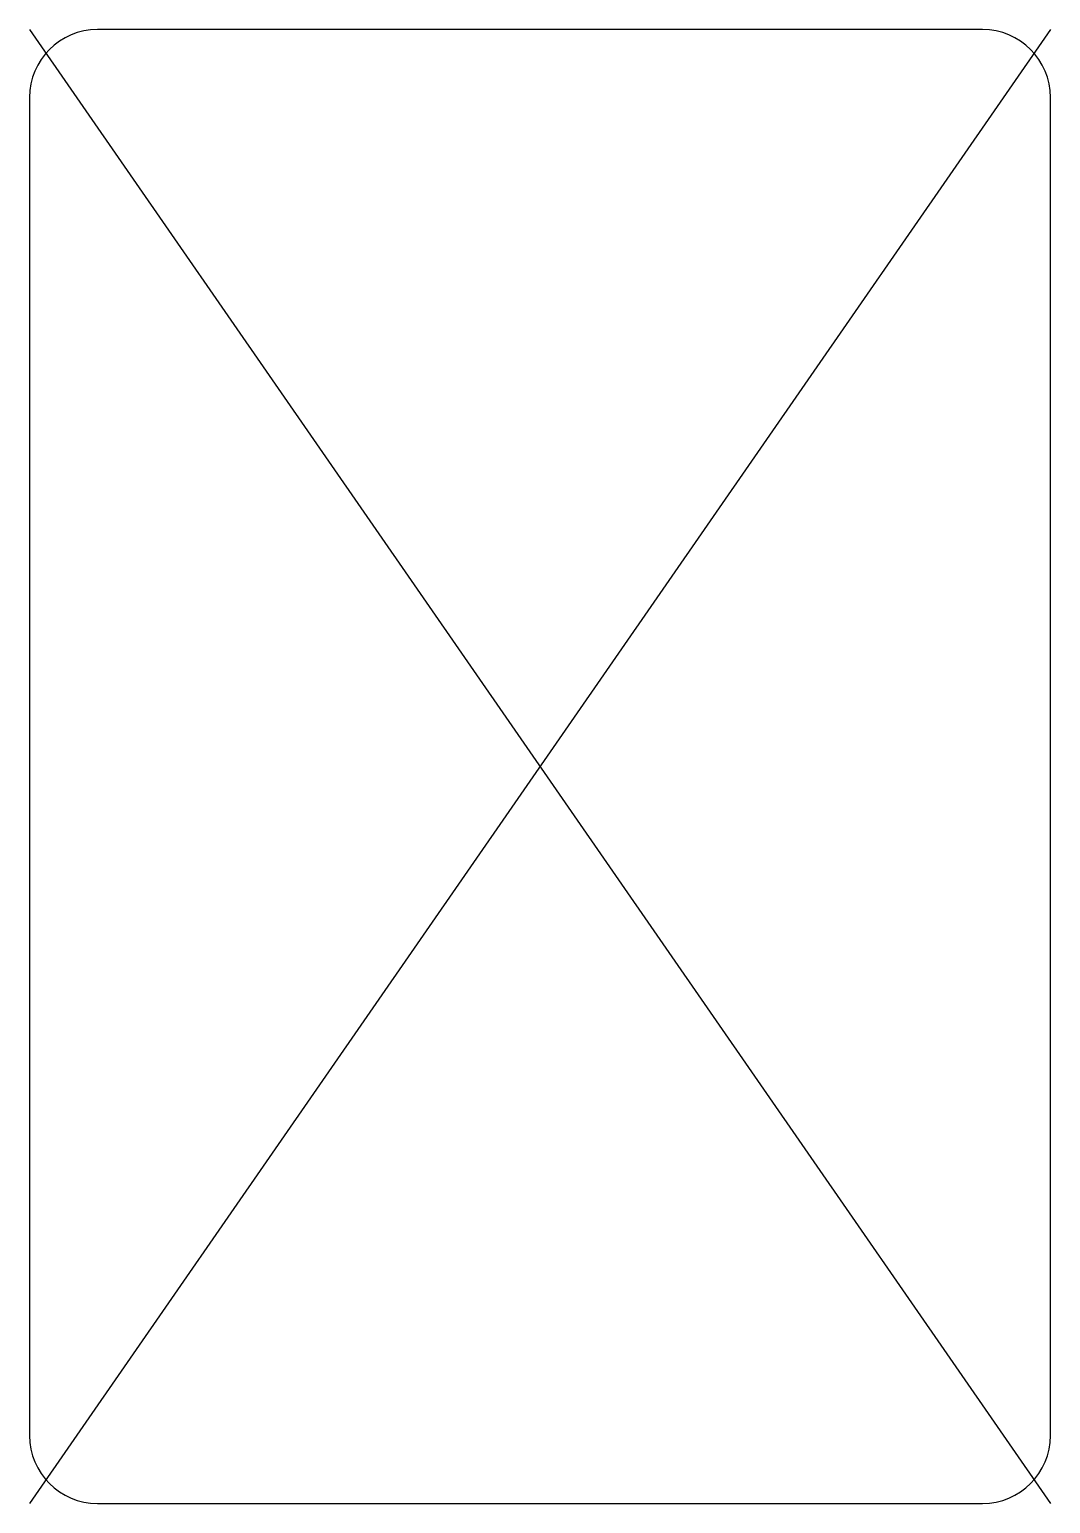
# Model space of a CAD drawing. Header units: millimetres. Extents: x -22.5 to 22.5, y -37.5 to 27.5.
import ezdxf

# ---------------------------------------------------------------- set-up
doc = ezdxf.new("R2010")
doc.units = ezdxf.units.MM
doc.header["$MEASUREMENT"] = 0
doc.layers.add('WiCAN_board_outline v4_0', color=7, linetype='Continuous')

msp = doc.modelspace()

# ---------------------------------------------------------------- linework, layer by layer
at = {"layer": 'WiCAN_board_outline v4_0'}
for p, q in [((-22.5, 27.5), (22.5, -37.5)), ((22.5, 27.5), (-22.5, -37.5)), ((19.5, 27.5), (-19.5, 27.5)), ((-22.5, 24.5), (-22.5, -34.5)), ((22.5, -34.5), (22.5, 24.5)), ((-19.5, -37.5), (19.5, -37.5))]:
    msp.add_line(p, q, dxfattribs=at)
for centre, start, end in [((-19.5, 24.5), 90, 180), ((19.5, 24.5), 0, 90), ((-19.5, -34.5), 180, 270), ((19.5, -34.5), 270, 0)]:
    msp.add_arc(centre, 3, start, end, dxfattribs=at)
msp.add_point((0, -5), dxfattribs=at)

doc.saveas('drawing.dxf')
